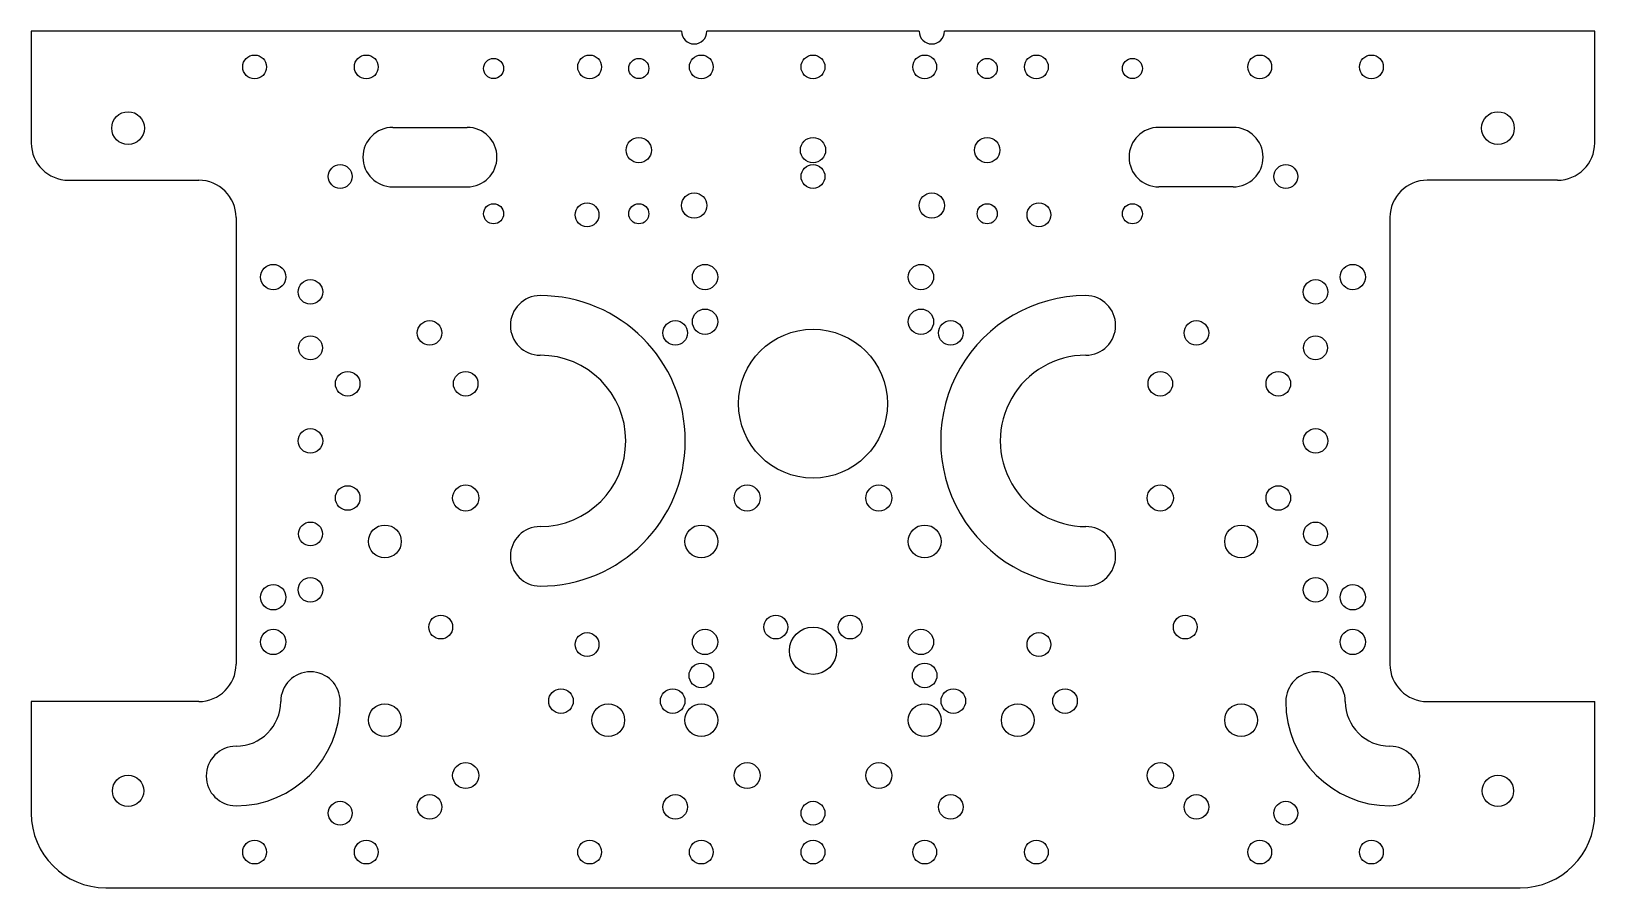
# Model space of a CAD drawing. Header units: millimetres. Extents: x -105 to 105, y -58 to 58.
import ezdxf

# ---------------------------------------------------------------- set-up
doc = ezdxf.new("R2010")
doc.units = ezdxf.units.MM
doc.layers.add('Body', color=7, linetype='CONTINUOUS')

msp = doc.modelspace()

# ---------------------------------------------------------------- linework, layer by layer
at = {"layer": 'Body'}
for p, q in [((-105, 57.5), (-105, 42.5)), ((-105, 57.5), (-105, 57.5, 2.5)), ((-105, 57.5, 2.5), (-105, 42.5, 2.5)), ((-17.66, 57.5), (-105, 57.5)), ((-105, 57.5), (-105, 42.5)), ((-17.66, 57.5), (-105, 57.5)), ((-105, 57.5), (-105, 57.5, 2.5)), ((-17.66, 57.5, 2.5), (-105, 57.5, 2.5)), ((-17.66, 57.5, 2.5), (-105, 57.5, 2.5)), ((-105, 57.5, 2.5), (-105, 42.5, 2.5)), ((-17.66, 57.5), (-17.66, 57.5, 2.5)), ((-17.66, 57.5), (-17.66, 57.5, 2.5)), ((14.26, 57.5), (-14.26, 57.5)), ((14.26, 57.5, 2.5), (-14.26, 57.5, 2.5)), ((14.26, 57.5), (-14.26, 57.5)), ((-14.26, 57.5, 2.5), (-14.26, 57.5)), ((14.26, 57.5, 2.5), (-14.26, 57.5, 2.5)), ((-14.26, 57.5, 2.5), (-14.26, 57.5)), ((14.26, 57.5), (14.26, 57.5, 2.5)), ((14.26, 57.5), (14.26, 57.5, 2.5)), ((105, 57.5), (17.66, 57.5)), ((105, 57.5, 2.5), (17.66, 57.5, 2.5)), ((105, 57.5), (17.66, 57.5)), ((17.66, 57.5, 2.5), (17.66, 57.5)), ((105, 57.5, 2.5), (17.66, 57.5, 2.5)), ((17.66, 57.5, 2.5), (17.66, 57.5)), ((105, 42.5), (105, 57.5)), ((105, 42.5, 2.5), (105, 57.5, 2.5)), ((105, 42.5), (105, 57.5)), ((105, 57.5), (105, 57.5, 2.5)), ((105, 42.5, 2.5), (105, 57.5, 2.5)), ((105, 57.5), (105, 57.5, 2.5)), ((-73.4, 52.71, 2.5), (-73.4, 52.71)), ((-73.4, 52.71, 2.5), (-73.4, 52.71)), ((-58.4, 52.71, 2.5), (-58.4, 52.71)), ((-58.4, 52.71, 2.5), (-58.4, 52.71)), ((-41.55, 52.5, 2.5), (-41.55, 52.5)), ((-41.55, 52.5, 2.5), (-41.55, 52.5)), ((-28.4, 52.71, 2.5), (-28.4, 52.71)), ((-28.4, 52.71, 2.5), (-28.4, 52.71)), ((-22.05, 52.5, 2.5), (-22.05, 52.5)), ((-22.05, 52.5, 2.5), (-22.05, 52.5)), ((-13.4, 52.71, 2.5), (-13.4, 52.71)), ((-13.4, 52.71, 2.5), (-13.4, 52.71)), ((1.6, 52.71, 2.5), (1.6, 52.71)), ((1.6, 52.71, 2.5), (1.6, 52.71)), ((16.6, 52.71, 2.5), (16.6, 52.71)), ((16.6, 52.71, 2.5), (16.6, 52.71)), ((24.75, 52.5, 2.5), (24.75, 52.5)), ((24.75, 52.5, 2.5), (24.75, 52.5)), ((31.6, 52.71, 2.5), (31.6, 52.71)), ((31.6, 52.71, 2.5), (31.6, 52.71)), ((44.25, 52.5, 2.5), (44.25, 52.5)), ((44.25, 52.5, 2.5), (44.25, 52.5)), ((61.6, 52.71, 2.5), (61.6, 52.71)), ((61.6, 52.71, 2.5), (61.6, 52.71)), ((76.6, 52.71, 2.5), (76.6, 52.71)), ((76.6, 52.71, 2.5), (76.6, 52.71)), ((-89.8, 44.5, 2.5), (-89.8, 44.5)), ((-89.8, 44.5, 2.5), (-89.8, 44.5)), ((-56.45, 44.6), (-46.45, 44.6)), ((-56.45, 44.6, 2.5), (-46.45, 44.6, 2.5)), ((-56.45, 44.6, 2.5), (-56.45, 44.6)), ((-56.45, 44.6, 2.5), (-46.45, 44.6, 2.5)), ((-56.45, 44.6), (-46.45, 44.6)), ((-56.45, 44.6, 2.5), (-56.45, 44.6)), ((-46.45, 44.6, 2.5), (-46.45, 44.6)), ((-46.45, 44.6, 2.5), (-46.45, 44.6)), ((56.45, 44.6), (46.45, 44.6)), ((56.45, 44.6, 2.5), (46.45, 44.6, 2.5)), ((56.45, 44.6, 2.5), (46.45, 44.6, 2.5)), ((46.45, 44.6, 2.5), (46.45, 44.6)), ((56.45, 44.6), (46.45, 44.6)), ((46.45, 44.6, 2.5), (46.45, 44.6)), ((56.45, 44.6, 2.5), (56.45, 44.6)), ((56.45, 44.6, 2.5), (56.45, 44.6)), ((94.2, 44.5, 2.5), (94.2, 44.5)), ((94.2, 44.5, 2.5), (94.2, 44.5)), ((-105, 42.5, 2.5), (-105, 42.5)), ((-105, 42.5, 2.5), (-105, 42.5)), ((105, 42.5, 2.5), (105, 42.5)), ((105, 42.5, 2.5), (105, 42.5)), ((-21.7, 41.54, 2.5), (-21.7, 41.54)), ((-21.7, 41.54, 2.5), (-21.7, 41.54)), ((1.7, 41.54, 2.5), (1.7, 41.54)), ((1.7, 41.54, 2.5), (1.7, 41.54)), ((25.1, 41.54, 2.5), (25.1, 41.54)), ((25.1, 41.54, 2.5), (25.1, 41.54)), ((-61.9, 38, 2.5), (-61.9, 38)), ((-61.9, 38, 2.5), (-61.9, 38)), ((1.6, 38, 2.5), (1.6, 38)), ((1.6, 38, 2.5), (1.6, 38)), ((65.1, 38, 2.5), (65.1, 38)), ((65.1, 38, 2.5), (65.1, 38)), ((-100, 37.5), (-82.5, 37.5)), ((-100, 37.5, 2.5), (-100, 37.5)), ((-100, 37.5, 2.5), (-82.5, 37.5, 2.5)), ((-100, 37.5, 2.5), (-82.5, 37.5, 2.5)), ((-100, 37.5, 2.5), (-100, 37.5)), ((-100, 37.5), (-82.5, 37.5)), ((-82.5, 37.5, 2.5), (-82.5, 37.5)), ((-82.5, 37.5, 2.5), (-82.5, 37.5)), ((-56.45, 36.6), (-46.45, 36.6)), ((-56.45, 36.6, 2.5), (-46.45, 36.6, 2.5)), ((-56.45, 36.6, 2.5), (-56.45, 36.6)), ((-56.45, 36.6, 2.5), (-46.45, 36.6, 2.5)), ((-56.45, 36.6), (-46.45, 36.6)), ((-56.45, 36.6, 2.5), (-56.45, 36.6)), ((-46.45, 36.6, 2.5), (-46.45, 36.6)), ((-46.45, 36.6, 2.5), (-46.45, 36.6)), ((56.45, 36.6), (46.45, 36.6)), ((56.45, 36.6, 2.5), (46.45, 36.6, 2.5)), ((46.45, 36.6, 2.5), (46.45, 36.6)), ((56.45, 36.6, 2.5), (46.45, 36.6, 2.5)), ((46.45, 36.6, 2.5), (46.45, 36.6)), ((56.45, 36.6), (46.45, 36.6)), ((56.45, 36.6, 2.5), (56.45, 36.6)), ((56.45, 36.6, 2.5), (56.45, 36.6)), ((100, 37.5), (82.5, 37.5)), ((100, 37.5, 2.5), (82.5, 37.5, 2.5)), ((100, 37.5, 2.5), (82.5, 37.5, 2.5)), ((82.5, 37.5, 2.5), (82.5, 37.5)), ((100, 37.5), (82.5, 37.5)), ((82.5, 37.5, 2.5), (82.5, 37.5)), ((100, 37.5, 2.5), (100, 37.5)), ((100, 37.5, 2.5), (100, 37.5)), ((-14.26, 34.1, 2.5), (-14.26, 34.1)), ((-14.26, 34.1, 2.5), (-14.26, 34.1)), ((17.66, 34.1, 2.5), (17.66, 34.1)), ((17.66, 34.1, 2.5), (17.66, 34.1)), ((-77.5, 32.5), (-77.5, -27.5)), ((-77.5, 32.5, 2.5), (-77.5, -27.5, 2.5)), ((-77.5, 32.5, 2.5), (-77.5, 32.5)), ((-77.5, 32.5, 2.5), (-77.5, -27.5, 2.5)), ((-77.5, 32.5, 2.5), (-77.5, 32.5)), ((-77.5, 32.5), (-77.5, -27.5)), ((-41.55, 33, 2.5), (-41.55, 33)), ((-41.55, 33, 2.5), (-41.55, 33)), ((-28.75, 32.85, 2.5), (-28.75, 32.85)), ((-28.75, 32.85, 2.5), (-28.75, 32.85)), ((-22.05, 33, 2.5), (-22.05, 33)), ((-22.05, 33, 2.5), (-22.05, 33)), ((24.75, 33, 2.5), (24.75, 33)), ((24.75, 33, 2.5), (24.75, 33)), ((31.95, 32.85, 2.5), (31.95, 32.85)), ((31.95, 32.85, 2.5), (31.95, 32.85)), ((44.25, 33, 2.5), (44.25, 33)), ((44.25, 33, 2.5), (44.25, 33)), ((77.5, 32.5), (77.5, -27.5)), ((77.5, 32.5, 2.5), (77.5, -27.5, 2.5)), ((77.5, 32.5, 2.5), (77.5, 32.5)), ((77.5, 32.5, 2.5), (77.5, -27.5, 2.5)), ((77.5, 32.5, 2.5), (77.5, 32.5)), ((77.5, 32.5), (77.5, -27.5)), ((-70.8, 24.5, 2.5), (-70.8, 24.5)), ((-70.8, 24.5, 2.5), (-70.8, 24.5)), ((-12.8, 24.5, 2.5), (-12.8, 24.5)), ((-12.8, 24.5, 2.5), (-12.8, 24.5)), ((16.2, 24.5, 2.5), (16.2, 24.5)), ((16.2, 24.5, 2.5), (16.2, 24.5)), ((74.2, 24.5, 2.5), (74.2, 24.5)), ((74.2, 24.5, 2.5), (74.2, 24.5)), ((-65.85, 22.5, 2.5), (-65.85, 22.5)), ((-65.85, 22.5, 2.5), (-65.85, 22.5)), ((-36.65, 22, 2.5), (-36.65, 22)), ((-36.65, 22, 2.5), (-36.65, 22)), ((36.65, 22, 2.5), (36.65, 22)), ((36.65, 22, 2.5), (36.65, 22)), ((69.15, 22.5, 2.5), (69.15, 22.5)), ((69.15, 22.5, 2.5), (69.15, 22.5)), ((-49.85, 17, 2.5), (-49.85, 17)), ((-49.85, 17, 2.5), (-49.85, 17)), ((-16.85, 17, 2.5), (-16.85, 17)), ((-16.85, 17, 2.5), (-16.85, 17)), ((-12.8, 18.5, 2.5), (-12.8, 18.5)), ((-12.8, 18.5, 2.5), (-12.8, 18.5)), ((16.2, 18.5, 2.5), (16.2, 18.5)), ((16.2, 18.5, 2.5), (16.2, 18.5)), ((20.15, 17, 2.5), (20.15, 17)), ((20.15, 17, 2.5), (20.15, 17)), ((53.15, 17, 2.5), (53.15, 17)), ((53.15, 17, 2.5), (53.15, 17)), ((-65.9, 15, 2.5), (-65.9, 15)), ((-65.9, 15, 2.5), (-65.9, 15)), ((69.1, 15, 2.5), (69.1, 15)), ((69.1, 15, 2.5), (69.1, 15)), ((-36.65, 14, 2.5), (-36.65, 14)), ((-36.65, 14, 2.5), (-36.65, 14)), ((36.65, 14, 2.5), (36.65, 14)), ((36.65, 14, 2.5), (36.65, 14)), ((-60.85, 10.17, 2.5), (-60.85, 10.17)), ((-60.85, 10.17, 2.5), (-60.85, 10.17)), ((-45, 10.17, 2.5), (-45, 10.17)), ((-45, 10.17, 2.5), (-45, 10.17)), ((48.3, 10.17, 2.5), (48.3, 10.17)), ((48.3, 10.17, 2.5), (48.3, 10.17)), ((64.15, 10.17, 2.5), (64.15, 10.17)), ((64.15, 10.17, 2.5), (64.15, 10.17)), ((10, 7.5, 2.5), (10, 7.5)), ((10, 7.5, 2.5), (10, 7.5)), ((-65.85, 2.5, 2.5), (-65.85, 2.5)), ((-65.85, 2.5, 2.5), (-65.85, 2.5)), ((69.15, 2.5, 2.5), (69.15, 2.5)), ((69.15, 2.5, 2.5), (69.15, 2.5)), ((-60.85, -5.17, 2.5), (-60.85, -5.17)), ((-60.85, -5.17, 2.5), (-60.85, -5.17)), ((-44.9, -5.17, 2.5), (-44.9, -5.17)), ((-44.9, -5.17, 2.5), (-44.9, -5.17)), ((-7.1, -5.17, 2.5), (-7.1, -5.17)), ((-7.1, -5.17, 2.5), (-7.1, -5.17)), ((10.6, -5.17, 2.5), (10.6, -5.17)), ((10.6, -5.17, 2.5), (10.6, -5.17)), ((48.4, -5.17, 2.5), (48.4, -5.17)), ((48.4, -5.17, 2.5), (48.4, -5.17)), ((64.15, -5.17, 2.5), (64.15, -5.17)), ((64.15, -5.17, 2.5), (64.15, -5.17)), ((-65.9, -10, 2.5), (-65.9, -10)), ((-65.9, -10, 2.5), (-65.9, -10)), ((-36.65, -9, 2.5), (-36.65, -9)), ((-36.65, -9, 2.5), (-36.65, -9)), ((36.65, -9, 2.5), (36.65, -9)), ((36.65, -9, 2.5), (36.65, -9)), ((69.1, -10, 2.5), (69.1, -10)), ((69.1, -10, 2.5), (69.1, -10)), ((-55.3, -11, 2.5), (-55.3, -11)), ((-55.3, -11, 2.5), (-55.3, -11)), ((-12.8, -11, 2.5), (-12.8, -11)), ((-12.8, -11, 2.5), (-12.8, -11)), ((17.2, -11, 2.5), (17.2, -11)), ((17.2, -11, 2.5), (17.2, -11)), ((59.7, -11, 2.5), (59.7, -11)), ((59.7, -11, 2.5), (59.7, -11)), ((-70.8, -18.5, 2.5), (-70.8, -18.5)), ((-70.8, -18.5, 2.5), (-70.8, -18.5)), ((-65.85, -17.5, 2.5), (-65.85, -17.5)), ((-65.85, -17.5, 2.5), (-65.85, -17.5)), ((-36.65, -17, 2.5), (-36.65, -17)), ((-36.65, -17, 2.5), (-36.65, -17)), ((36.65, -17, 2.5), (36.65, -17)), ((36.65, -17, 2.5), (36.65, -17)), ((69.15, -17.5, 2.5), (69.15, -17.5)), ((69.15, -17.5, 2.5), (69.15, -17.5)), ((74.2, -18.5, 2.5), (74.2, -18.5)), ((74.2, -18.5, 2.5), (74.2, -18.5)), ((-48.4, -22.5, 2.5), (-48.4, -22.5)), ((-48.4, -22.5, 2.5), (-48.4, -22.5)), ((-3.4, -22.5, 2.5), (-3.4, -22.5)), ((-3.4, -22.5, 2.5), (-3.4, -22.5)), ((6.6, -22.5, 2.5), (6.6, -22.5)), ((6.6, -22.5, 2.5), (6.6, -22.5)), ((51.6, -22.5, 2.5), (51.6, -22.5)), ((51.6, -22.5, 2.5), (51.6, -22.5)), ((-70.8, -24.5, 2.5), (-70.8, -24.5)), ((-70.8, -24.5, 2.5), (-70.8, -24.5)), ((-28.75, -24.85, 2.5), (-28.75, -24.85)), ((-28.75, -24.85, 2.5), (-28.75, -24.85)), ((-12.8, -24.5, 2.5), (-12.8, -24.5)), ((-12.8, -24.5, 2.5), (-12.8, -24.5)), ((16.2, -24.5, 2.5), (16.2, -24.5)), ((16.2, -24.5, 2.5), (16.2, -24.5)), ((31.95, -24.85, 2.5), (31.95, -24.85)), ((31.95, -24.85, 2.5), (31.95, -24.85)), ((74.2, -24.5, 2.5), (74.2, -24.5)), ((74.2, -24.5, 2.5), (74.2, -24.5)), ((3.17, -25.68, 2.5), (3.17, -25.68)), ((3.17, -25.68, 2.5), (3.17, -25.68)), ((-77.5, -27.5, 2.5), (-77.5, -27.5)), ((-77.5, -27.5, 2.5), (-77.5, -27.5)), ((-13.35, -29, 2.5), (-13.35, -29)), ((-13.35, -29, 2.5), (-13.35, -29)), ((16.65, -29, 2.5), (16.65, -29)), ((16.65, -29, 2.5), (16.65, -29)), ((77.5, -27.5, 2.5), (77.5, -27.5)), ((77.5, -27.5, 2.5), (77.5, -27.5)), ((-105, -32.5), (-105, -47.5)), ((-82.5, -32.5), (-105, -32.5)), ((-105, -32.5, 2.5), (-105, -47.5, 2.5)), ((-82.5, -32.5, 2.5), (-105, -32.5, 2.5)), ((-105, -32.5), (-105, -47.5)), ((-105, -32.5, 2.5), (-105, -47.5, 2.5)), ((-105, -32.5, 2.5), (-105, -32.5)), ((-82.5, -32.5, 2.5), (-105, -32.5, 2.5)), ((-105, -32.5, 2.5), (-105, -32.5)), ((-82.5, -32.5), (-105, -32.5)), ((-82.5, -32.5, 2.5), (-82.5, -32.5)), ((-82.5, -32.5, 2.5), (-82.5, -32.5)), ((-71.5, -32.5, 2.5), (-71.5, -32.5)), ((-71.5, -32.5, 2.5), (-71.5, -32.5)), ((-63.5, -32.5, 2.5), (-63.5, -32.5)), ((-63.5, -32.5, 2.5), (-63.5, -32.5)), ((-32.2, -32.44, 2.5), (-32.2, -32.44)), ((-32.2, -32.44, 2.5), (-32.2, -32.44)), ((-17.2, -32.44, 2.5), (-17.2, -32.44)), ((-17.2, -32.44, 2.5), (-17.2, -32.44)), ((20.5, -32.44, 2.5), (20.5, -32.44)), ((20.5, -32.44, 2.5), (20.5, -32.44)), ((35.5, -32.44, 2.5), (35.5, -32.44)), ((35.5, -32.44, 2.5), (35.5, -32.44)), ((63.5, -32.5, 2.5), (63.5, -32.5)), ((63.5, -32.5, 2.5), (63.5, -32.5)), ((71.5, -32.5, 2.5), (71.5, -32.5)), ((71.5, -32.5, 2.5), (71.5, -32.5)), ((82.5, -32.5), (105, -32.5)), ((82.5, -32.5, 2.5), (105, -32.5, 2.5)), ((82.5, -32.5, 2.5), (82.5, -32.5)), ((82.5, -32.5, 2.5), (105, -32.5, 2.5)), ((82.5, -32.5, 2.5), (82.5, -32.5)), ((82.5, -32.5), (105, -32.5)), ((105, -47.5), (105, -32.5)), ((105, -47.5, 2.5), (105, -32.5, 2.5)), ((105, -32.5, 2.5), (105, -32.5)), ((105, -47.5), (105, -32.5)), ((105, -32.5, 2.5), (105, -32.5)), ((105, -47.5, 2.5), (105, -32.5, 2.5)), ((-55.3, -35, 2.5), (-55.3, -35)), ((-55.3, -35, 2.5), (-55.3, -35)), ((-25.3, -35, 2.5), (-25.3, -35)), ((-25.3, -35, 2.5), (-25.3, -35)), ((-12.8, -35, 2.5), (-12.8, -35)), ((-12.8, -35, 2.5), (-12.8, -35)), ((17.2, -35, 2.5), (17.2, -35)), ((17.2, -35, 2.5), (17.2, -35)), ((29.7, -35, 2.5), (29.7, -35)), ((29.7, -35, 2.5), (29.7, -35)), ((59.7, -35, 2.5), (59.7, -35)), ((59.7, -35, 2.5), (59.7, -35)), ((-77.5, -38.5, 2.5), (-77.5, -38.5)), ((-77.5, -38.5, 2.5), (-77.5, -38.5)), ((77.5, -38.5, 2.5), (77.5, -38.5)), ((77.5, -38.5, 2.5), (77.5, -38.5)), ((-44.9, -42.44, 2.5), (-44.9, -42.44)), ((-44.9, -42.44, 2.5), (-44.9, -42.44)), ((-7.1, -42.44, 2.5), (-7.1, -42.44)), ((-7.1, -42.44, 2.5), (-7.1, -42.44)), ((10.6, -42.44, 2.5), (10.6, -42.44)), ((10.6, -42.44, 2.5), (10.6, -42.44)), ((48.4, -42.44, 2.5), (48.4, -42.44)), ((48.4, -42.44, 2.5), (48.4, -42.44)), ((-89.9, -44.5, 2.5), (-89.9, -44.5)), ((-89.9, -44.5, 2.5), (-89.9, -44.5)), ((94.1, -44.5, 2.5), (94.1, -44.5)), ((94.1, -44.5, 2.5), (94.1, -44.5)), ((-105, -47.5), (-105, -47.5, 2.5)), ((-105, -47.5), (-105, -47.5, 2.5)), ((-77.5, -46.5, 2.5), (-77.5, -46.5)), ((-77.5, -46.5, 2.5), (-77.5, -46.5)), ((-61.9, -47.5, 2.5), (-61.9, -47.5)), ((-61.9, -47.5, 2.5), (-61.9, -47.5)), ((-49.85, -46.65, 2.5), (-49.85, -46.65)), ((-49.85, -46.65, 2.5), (-49.85, -46.65)), ((-16.85, -46.65, 2.5), (-16.85, -46.65)), ((-16.85, -46.65, 2.5), (-16.85, -46.65)), ((1.6, -47.5, 2.5), (1.6, -47.5)), ((1.6, -47.5, 2.5), (1.6, -47.5)), ((20.15, -46.65, 2.5), (20.15, -46.65)), ((20.15, -46.65, 2.5), (20.15, -46.65)), ((53.15, -46.65, 2.5), (53.15, -46.65)), ((53.15, -46.65, 2.5), (53.15, -46.65)), ((65.1, -47.5, 2.5), (65.1, -47.5)), ((65.1, -47.5, 2.5), (65.1, -47.5)), ((77.5, -46.5, 2.5), (77.5, -46.5)), ((77.5, -46.5, 2.5), (77.5, -46.5)), ((105, -47.5), (105, -47.5, 2.5)), ((105, -47.5), (105, -47.5, 2.5)), ((-73.4, -52.71, 2.5), (-73.4, -52.71)), ((-73.4, -52.71, 2.5), (-73.4, -52.71)), ((-58.4, -52.71, 2.5), (-58.4, -52.71)), ((-58.4, -52.71, 2.5), (-58.4, -52.71)), ((-28.4, -52.71, 2.5), (-28.4, -52.71)), ((-28.4, -52.71, 2.5), (-28.4, -52.71)), ((-13.4, -52.71, 2.5), (-13.4, -52.71)), ((-13.4, -52.71, 2.5), (-13.4, -52.71)), ((1.6, -52.71, 2.5), (1.6, -52.71)), ((1.6, -52.71, 2.5), (1.6, -52.71)), ((16.6, -52.71, 2.5), (16.6, -52.71)), ((16.6, -52.71, 2.5), (16.6, -52.71)), ((31.6, -52.71, 2.5), (31.6, -52.71)), ((31.6, -52.71, 2.5), (31.6, -52.71)), ((61.6, -52.71, 2.5), (61.6, -52.71)), ((61.6, -52.71, 2.5), (61.6, -52.71)), ((76.6, -52.71, 2.5), (76.6, -52.71)), ((76.6, -52.71, 2.5), (76.6, -52.71)), ((-95, -57.5), (95, -57.5)), ((-95, -57.5, 2.5), (95, -57.5, 2.5)), ((-95, -57.5), (95, -57.5)), ((-95, -57.5), (-95, -57.5, 2.5)), ((-95, -57.5, 2.5), (95, -57.5, 2.5)), ((-95, -57.5), (-95, -57.5, 2.5)), ((95, -57.5), (95, -57.5, 2.5)), ((95, -57.5), (95, -57.5, 2.5))]:
    msp.add_line(p, q, dxfattribs=at)
for centre, radius in [((-75, 52.71), 1.6), ((-75, 52.71, 2.5), 1.6), ((-75, 52.71, 2.5), 1.6), ((-75, 52.71), 1.6), ((-60, 52.71), 1.6), ((-60, 52.71, 2.5), 1.6), ((-60, 52.71, 2.5), 1.6), ((-60, 52.71), 1.6), ((-42.9, 52.5), 1.35), ((-42.9, 52.5, 2.5), 1.35), ((-42.9, 52.5, 2.5), 1.35), ((-42.9, 52.5), 1.35), ((-30, 52.71), 1.6), ((-30, 52.71, 2.5), 1.6), ((-30, 52.71, 2.5), 1.6), ((-30, 52.71), 1.6), ((-23.4, 52.5), 1.35), ((-23.4, 52.5, 2.5), 1.35), ((-23.4, 52.5, 2.5), 1.35), ((-23.4, 52.5), 1.35), ((-15, 52.71), 1.6), ((-15, 52.71, 2.5), 1.6), ((-15, 52.71, 2.5), 1.6), ((-15, 52.71), 1.6), ((0, 52.71), 1.6), ((0, 52.71, 2.5), 1.6), ((0, 52.71, 2.5), 1.6), ((0, 52.71), 1.6), ((15, 52.71), 1.6), ((15, 52.71, 2.5), 1.6), ((15, 52.71, 2.5), 1.6), ((15, 52.71), 1.6), ((23.4, 52.5), 1.35), ((23.4, 52.5, 2.5), 1.35), ((23.4, 52.5, 2.5), 1.35), ((23.4, 52.5), 1.35), ((30, 52.71), 1.6), ((30, 52.71, 2.5), 1.6), ((30, 52.71, 2.5), 1.6), ((30, 52.71), 1.6), ((42.9, 52.5), 1.35), ((42.9, 52.5, 2.5), 1.35), ((42.9, 52.5, 2.5), 1.35), ((42.9, 52.5), 1.35), ((60, 52.71), 1.6), ((60, 52.71, 2.5), 1.6), ((60, 52.71, 2.5), 1.6), ((60, 52.71), 1.6), ((75, 52.71), 1.6), ((75, 52.71, 2.5), 1.6), ((75, 52.71, 2.5), 1.6), ((75, 52.71), 1.6), ((-92, 44.5), 2.2), ((-92, 44.5, 2.5), 2.2), ((-92, 44.5, 2.5), 2.2), ((-92, 44.5), 2.2), ((92, 44.5), 2.2), ((92, 44.5, 2.5), 2.2), ((92, 44.5, 2.5), 2.2), ((92, 44.5), 2.2), ((-23.4, 41.54), 1.7), ((-23.4, 41.54, 2.5), 1.7), ((-23.4, 41.54, 2.5), 1.7), ((-23.4, 41.54), 1.7), ((0, 41.54), 1.7), ((0, 41.54, 2.5), 1.7), ((0, 41.54, 2.5), 1.7), ((0, 41.54), 1.7), ((23.4, 41.54), 1.7), ((23.4, 41.54, 2.5), 1.7), ((23.4, 41.54, 2.5), 1.7), ((23.4, 41.54), 1.7), ((-63.5, 38), 1.6), ((-63.5, 38, 2.5), 1.6), ((-63.5, 38, 2.5), 1.6), ((-63.5, 38), 1.6), ((0, 38), 1.6), ((0, 38, 2.5), 1.6), ((0, 38, 2.5), 1.6), ((0, 38), 1.6), ((63.5, 38), 1.6), ((63.5, 38, 2.5), 1.6), ((63.5, 38, 2.5), 1.6), ((63.5, 38), 1.6), ((-15.96, 34.1), 1.7), ((-15.96, 34.1, 2.5), 1.7), ((-15.96, 34.1, 2.5), 1.7), ((-15.96, 34.1), 1.7), ((15.96, 34.1), 1.7), ((15.96, 34.1, 2.5), 1.7), ((15.96, 34.1, 2.5), 1.7), ((15.96, 34.1), 1.7), ((-42.9, 33), 1.35), ((-42.9, 33, 2.5), 1.35), ((-42.9, 33, 2.5), 1.35), ((-42.9, 33), 1.35), ((-30.35, 32.85), 1.6), ((-30.35, 32.85, 2.5), 1.6), ((-30.35, 32.85, 2.5), 1.6), ((-30.35, 32.85), 1.6), ((-23.4, 33), 1.35), ((-23.4, 33, 2.5), 1.35), ((-23.4, 33, 2.5), 1.35), ((-23.4, 33), 1.35), ((23.4, 33), 1.35), ((23.4, 33, 2.5), 1.35), ((23.4, 33, 2.5), 1.35), ((23.4, 33), 1.35), ((30.35, 32.85), 1.6), ((30.35, 32.85, 2.5), 1.6), ((30.35, 32.85, 2.5), 1.6), ((30.35, 32.85), 1.6), ((42.9, 33), 1.35), ((42.9, 33, 2.5), 1.35), ((42.9, 33, 2.5), 1.35), ((42.9, 33), 1.35), ((-72.5, 24.5), 1.7), ((-72.5, 24.5, 2.5), 1.7), ((-72.5, 24.5, 2.5), 1.7), ((-72.5, 24.5), 1.7), ((-14.5, 24.5), 1.7), ((-14.5, 24.5, 2.5), 1.7), ((-14.5, 24.5, 2.5), 1.7), ((-14.5, 24.5), 1.7), ((14.5, 24.5), 1.7), ((14.5, 24.5, 2.5), 1.7), ((14.5, 24.5, 2.5), 1.7), ((14.5, 24.5), 1.7), ((72.5, 24.5), 1.7), ((72.5, 24.5, 2.5), 1.7), ((72.5, 24.5, 2.5), 1.7), ((72.5, 24.5), 1.7), ((-67.5, 22.5), 1.65), ((-67.5, 22.5, 2.5), 1.65), ((-67.5, 22.5, 2.5), 1.65), ((-67.5, 22.5), 1.65), ((67.5, 22.5), 1.65), ((67.5, 22.5, 2.5), 1.65), ((67.5, 22.5, 2.5), 1.65), ((67.5, 22.5), 1.65), ((-14.5, 18.5), 1.7), ((-14.5, 18.5, 2.5), 1.7), ((-14.5, 18.5, 2.5), 1.7), ((-14.5, 18.5), 1.7), ((14.5, 18.5), 1.7), ((14.5, 18.5, 2.5), 1.7), ((14.5, 18.5, 2.5), 1.7), ((14.5, 18.5), 1.7), ((-51.5, 17), 1.65), ((-51.5, 17, 2.5), 1.65), ((-51.5, 17, 2.5), 1.65), ((-51.5, 17), 1.65), ((-18.5, 17), 1.65), ((-18.5, 17, 2.5), 1.65), ((-18.5, 17, 2.5), 1.65), ((-18.5, 17), 1.65), ((0, 7.5), 10), ((0, 7.5, 2.5), 10), ((0, 7.5), 10), ((0, 7.5, 2.5), 10), ((18.5, 17), 1.65), ((18.5, 17, 2.5), 1.65), ((18.5, 17, 2.5), 1.65), ((18.5, 17), 1.65), ((51.5, 17), 1.65), ((51.5, 17, 2.5), 1.65), ((51.5, 17, 2.5), 1.65), ((51.5, 17), 1.65), ((-67.5, 15), 1.6), ((-67.5, 15, 2.5), 1.6), ((-67.5, 15, 2.5), 1.6), ((-67.5, 15), 1.6), ((67.5, 15), 1.6), ((67.5, 15, 2.5), 1.6), ((67.5, 15, 2.5), 1.6), ((67.5, 15), 1.6), ((-62.5, 10.17), 1.65), ((-62.5, 10.17, 2.5), 1.65), ((-62.5, 10.17, 2.5), 1.65), ((-62.5, 10.17), 1.65), ((-46.65, 10.17), 1.65), ((-46.65, 10.17, 2.5), 1.65), ((-46.65, 10.17, 2.5), 1.65), ((-46.65, 10.17), 1.65), ((46.65, 10.17), 1.65), ((46.65, 10.17, 2.5), 1.65), ((46.65, 10.17, 2.5), 1.65), ((46.65, 10.17), 1.65), ((62.5, 10.17), 1.65), ((62.5, 10.17, 2.5), 1.65), ((62.5, 10.17, 2.5), 1.65), ((62.5, 10.17), 1.65), ((-67.5, 2.5), 1.65), ((-67.5, 2.5, 2.5), 1.65), ((-67.5, 2.5, 2.5), 1.65), ((-67.5, 2.5), 1.65), ((67.5, 2.5), 1.65), ((67.5, 2.5, 2.5), 1.65), ((67.5, 2.5, 2.5), 1.65), ((67.5, 2.5), 1.65), ((-62.5, -5.17), 1.65), ((-62.5, -5.17, 2.5), 1.65), ((-62.5, -5.17, 2.5), 1.65), ((-62.5, -5.17), 1.65), ((-46.65, -5.17), 1.75), ((-46.65, -5.17, 2.5), 1.75), ((-46.65, -5.17, 2.5), 1.75), ((-46.65, -5.17), 1.75), ((-8.85, -5.17), 1.75), ((-8.85, -5.17, 2.5), 1.75), ((-8.85, -5.17, 2.5), 1.75), ((-8.85, -5.17), 1.75), ((8.85, -5.17), 1.75), ((8.85, -5.17, 2.5), 1.75), ((8.85, -5.17, 2.5), 1.75), ((8.85, -5.17), 1.75), ((46.65, -5.17), 1.75), ((46.65, -5.17, 2.5), 1.75), ((46.65, -5.17, 2.5), 1.75), ((46.65, -5.17), 1.75), ((62.5, -5.17), 1.65), ((62.5, -5.17, 2.5), 1.65), ((62.5, -5.17, 2.5), 1.65), ((62.5, -5.17), 1.65), ((-67.5, -10), 1.6), ((-67.5, -10, 2.5), 1.6), ((-67.5, -10, 2.5), 1.6), ((-67.5, -10), 1.6), ((67.5, -10), 1.6), ((67.5, -10, 2.5), 1.6), ((67.5, -10, 2.5), 1.6), ((67.5, -10), 1.6), ((-57.5, -11), 2.2), ((-57.5, -11, 2.5), 2.2), ((-57.5, -11, 2.5), 2.2), ((-57.5, -11), 2.2), ((-15, -11), 2.2), ((-15, -11, 2.5), 2.2), ((-15, -11, 2.5), 2.2), ((-15, -11), 2.2), ((15, -11), 2.2), ((15, -11, 2.5), 2.2), ((15, -11, 2.5), 2.2), ((15, -11), 2.2), ((57.5, -11), 2.2), ((57.5, -11, 2.5), 2.2), ((57.5, -11, 2.5), 2.2), ((57.5, -11), 2.2), ((-72.5, -18.5), 1.7), ((-72.5, -18.5, 2.5), 1.7), ((-72.5, -18.5, 2.5), 1.7), ((-72.5, -18.5), 1.7), ((-67.5, -17.5), 1.65), ((-67.5, -17.5, 2.5), 1.65), ((-67.5, -17.5, 2.5), 1.65), ((-67.5, -17.5), 1.65), ((67.5, -17.5), 1.65), ((67.5, -17.5, 2.5), 1.65), ((67.5, -17.5, 2.5), 1.65), ((67.5, -17.5), 1.65), ((72.5, -18.5), 1.7), ((72.5, -18.5, 2.5), 1.7), ((72.5, -18.5, 2.5), 1.7), ((72.5, -18.5), 1.7), ((-50, -22.5), 1.6), ((-50, -22.5, 2.5), 1.6), ((-50, -22.5, 2.5), 1.6), ((-50, -22.5), 1.6), ((-5, -22.5), 1.6), ((-5, -22.5, 2.5), 1.6), ((-5, -22.5, 2.5), 1.6), ((-5, -22.5), 1.6), ((5, -22.5), 1.6), ((5, -22.5, 2.5), 1.6), ((5, -22.5, 2.5), 1.6), ((5, -22.5), 1.6), ((50, -22.5), 1.6), ((50, -22.5, 2.5), 1.6), ((50, -22.5, 2.5), 1.6), ((50, -22.5), 1.6), ((-72.5, -24.5), 1.7), ((-72.5, -24.5, 2.5), 1.7), ((-72.5, -24.5, 2.5), 1.7), ((-72.5, -24.5), 1.7), ((-14.5, -24.5), 1.7), ((-14.5, -24.5, 2.5), 1.7), ((-14.5, -24.5, 2.5), 1.7), ((-14.5, -24.5), 1.7), ((0, -25.68), 3.17), ((0, -25.68, 2.5), 3.17), ((0, -25.68, 2.5), 3.17), ((0, -25.68), 3.17), ((14.5, -24.5), 1.7), ((14.5, -24.5, 2.5), 1.7), ((14.5, -24.5, 2.5), 1.7), ((14.5, -24.5), 1.7), ((72.5, -24.5), 1.7), ((72.5, -24.5, 2.5), 1.7), ((72.5, -24.5, 2.5), 1.7), ((72.5, -24.5), 1.7), ((-30.35, -24.85), 1.6), ((-30.35, -24.85, 2.5), 1.6), ((-30.35, -24.85, 2.5), 1.6), ((-30.35, -24.85), 1.6), ((30.35, -24.85), 1.6), ((30.35, -24.85, 2.5), 1.6), ((30.35, -24.85, 2.5), 1.6), ((30.35, -24.85), 1.6), ((-15, -29), 1.65), ((-15, -29, 2.5), 1.65), ((-15, -29, 2.5), 1.65), ((-15, -29), 1.65), ((15, -29), 1.65), ((15, -29, 2.5), 1.65), ((15, -29, 2.5), 1.65), ((15, -29), 1.65), ((-33.85, -32.44), 1.65), ((-33.85, -32.44, 2.5), 1.65), ((-33.85, -32.44, 2.5), 1.65), ((-33.85, -32.44), 1.65), ((-18.85, -32.44), 1.65), ((-18.85, -32.44, 2.5), 1.65), ((-18.85, -32.44, 2.5), 1.65), ((-18.85, -32.44), 1.65), ((18.85, -32.44), 1.65), ((18.85, -32.44, 2.5), 1.65), ((18.85, -32.44, 2.5), 1.65), ((18.85, -32.44), 1.65), ((33.85, -32.44), 1.65), ((33.85, -32.44, 2.5), 1.65), ((33.85, -32.44, 2.5), 1.65), ((33.85, -32.44), 1.65), ((-57.5, -35), 2.2), ((-57.5, -35, 2.5), 2.2), ((-57.5, -35, 2.5), 2.2), ((-57.5, -35), 2.2), ((-27.5, -35), 2.2), ((-27.5, -35, 2.5), 2.2), ((-27.5, -35, 2.5), 2.2), ((-27.5, -35), 2.2), ((-15, -35), 2.2), ((-15, -35, 2.5), 2.2), ((-15, -35, 2.5), 2.2), ((-15, -35), 2.2), ((15, -35), 2.2), ((15, -35, 2.5), 2.2), ((15, -35, 2.5), 2.2), ((15, -35), 2.2), ((27.5, -35), 2.2), ((27.5, -35, 2.5), 2.2), ((27.5, -35, 2.5), 2.2), ((27.5, -35), 2.2), ((57.5, -35), 2.2), ((57.5, -35, 2.5), 2.2), ((57.5, -35, 2.5), 2.2), ((57.5, -35), 2.2), ((-46.65, -42.44), 1.75), ((-46.65, -42.44, 2.5), 1.75), ((-46.65, -42.44, 2.5), 1.75), ((-46.65, -42.44), 1.75), ((-8.85, -42.44), 1.75), ((-8.85, -42.44, 2.5), 1.75), ((-8.85, -42.44, 2.5), 1.75), ((-8.85, -42.44), 1.75), ((8.85, -42.44), 1.75), ((8.85, -42.44, 2.5), 1.75), ((8.85, -42.44, 2.5), 1.75), ((8.85, -42.44), 1.75), ((46.65, -42.44), 1.75), ((46.65, -42.44, 2.5), 1.75), ((46.65, -42.44, 2.5), 1.75), ((46.65, -42.44), 1.75), ((-92, -44.5), 2.1), ((-92, -44.5, 2.5), 2.1), ((-92, -44.5, 2.5), 2.1), ((-92, -44.5), 2.1), ((92, -44.5), 2.1), ((92, -44.5, 2.5), 2.1), ((92, -44.5, 2.5), 2.1), ((92, -44.5), 2.1), ((-63.5, -47.5), 1.6), ((-63.5, -47.5, 2.5), 1.6), ((-63.5, -47.5, 2.5), 1.6), ((-63.5, -47.5), 1.6), ((-51.5, -46.65), 1.65), ((-51.5, -46.65, 2.5), 1.65), ((-51.5, -46.65, 2.5), 1.65), ((-51.5, -46.65), 1.65), ((-18.5, -46.65), 1.65), ((-18.5, -46.65, 2.5), 1.65), ((-18.5, -46.65, 2.5), 1.65), ((-18.5, -46.65), 1.65), ((0, -47.5), 1.6), ((0, -47.5, 2.5), 1.6), ((0, -47.5, 2.5), 1.6), ((0, -47.5), 1.6), ((18.5, -46.65), 1.65), ((18.5, -46.65, 2.5), 1.65), ((18.5, -46.65, 2.5), 1.65), ((18.5, -46.65), 1.65), ((51.5, -46.65), 1.65), ((51.5, -46.65, 2.5), 1.65), ((51.5, -46.65, 2.5), 1.65), ((51.5, -46.65), 1.65), ((63.5, -47.5), 1.6), ((63.5, -47.5, 2.5), 1.6), ((63.5, -47.5, 2.5), 1.6), ((63.5, -47.5), 1.6), ((-75, -52.71), 1.6), ((-75, -52.71, 2.5), 1.6), ((-75, -52.71, 2.5), 1.6), ((-75, -52.71), 1.6), ((-60, -52.71), 1.6), ((-60, -52.71, 2.5), 1.6), ((-60, -52.71, 2.5), 1.6), ((-60, -52.71), 1.6), ((-30, -52.71), 1.6), ((-30, -52.71, 2.5), 1.6), ((-30, -52.71, 2.5), 1.6), ((-30, -52.71), 1.6), ((-15, -52.71), 1.6), ((-15, -52.71, 2.5), 1.6), ((-15, -52.71, 2.5), 1.6), ((-15, -52.71), 1.6), ((0, -52.71), 1.6), ((0, -52.71, 2.5), 1.6), ((0, -52.71, 2.5), 1.6), ((0, -52.71), 1.6), ((15, -52.71), 1.6), ((15, -52.71, 2.5), 1.6), ((15, -52.71, 2.5), 1.6), ((15, -52.71), 1.6), ((30, -52.71), 1.6), ((30, -52.71, 2.5), 1.6), ((30, -52.71, 2.5), 1.6), ((30, -52.71), 1.6), ((60, -52.71), 1.6), ((60, -52.71, 2.5), 1.6), ((60, -52.71, 2.5), 1.6), ((60, -52.71), 1.6), ((75, -52.71), 1.6), ((75, -52.71, 2.5), 1.6), ((75, -52.71, 2.5), 1.6), ((75, -52.71), 1.6)]:
    msp.add_circle(centre, radius, dxfattribs=at)
for centre, radius, start, end in [((-15.96, 57.5), 1.7, 180, 0), ((-15.96, 57.5, 2.5), 1.7, 180, 0), ((-15.96, 57.5), 1.7, 180, 0), ((-15.96, 57.5, 2.5), 1.7, 180, 0), ((15.96, 57.5), 1.7, 180, 0), ((15.96, 57.5, 2.5), 1.7, 180, 0), ((15.96, 57.5), 1.7, 180, 0), ((15.96, 57.5, 2.5), 1.7, 180, 0), ((-56.45, 40.6), 4, 90, -90), ((-56.45, 40.6, 2.5), 4, 90, -90), ((-56.45, 40.6, 2.5), 4, 90, -90), ((-56.45, 40.6), 4, 90, -90), ((-46.45, 40.6), 4, -90, 90), ((-46.45, 40.6, 2.5), 4, -90, 90), ((-46.45, 40.6, 2.5), 4, -90, 90), ((-46.45, 40.6), 4, -90, 90), ((46.45, 40.6), 4, 90, -90), ((46.45, 40.6, 2.5), 4, 90, -90), ((46.45, 40.6, 2.5), 4, 90, -90), ((46.45, 40.6), 4, 90, -90), ((56.45, 40.6), 4, -90, 90), ((56.45, 40.6, 2.5), 4, -90, 90), ((56.45, 40.6, 2.5), 4, -90, 90), ((56.45, 40.6), 4, -90, 90), ((-100, 42.5), 5, 180, -90), ((-100, 42.5, 2.5), 5, 180, -90), ((-100, 42.5), 5, 180, -90), ((-100, 42.5, 2.5), 5, 180, -90), ((100, 42.5), 5, -90, 0), ((100, 42.5, 2.5), 5, -90, 0), ((100, 42.5, 2.5), 5, -90, 0), ((100, 42.5), 5, -90, 0), ((-82.5, 32.5), 5, 0, 90), ((-82.5, 32.5, 2.5), 5, 0, 90), ((-82.5, 32.5, 2.5), 5, 0, 90), ((-82.5, 32.5), 5, 0, 90), ((82.5, 32.5), 5, 90, 180), ((82.5, 32.5, 2.5), 5, 90, 180), ((82.5, 32.5, 2.5), 5, 90, 180), ((82.5, 32.5), 5, 90, 180), ((-36.65, 18), 4, 90, -90), ((-36.65, 18, 2.5), 4, 90, -90), ((-36.65, 18, 2.5), 4, 90, -90), ((-36.65, 18), 4, 90, -90), ((-36.65, 2.5), 19.5, -90, 90), ((-36.65, 2.5, 2.5), 19.5, -90, 90), ((-36.65, 2.5, 2.5), 19.5, -90, 90), ((-36.65, 2.5), 19.5, -90, 90), ((36.65, 2.5), 19.5, 89.9999, -89.9999), ((36.65, 2.5, 2.5), 19.5, 89.9999, -89.9999), ((36.65, 2.5, 2.5), 19.5, 89.9999, -89.9999), ((36.65, 2.5), 19.5, 89.9999, -89.9999), ((36.65, 18), 4, -90.0001, 89.9999), ((36.65, 18, 2.5), 4, -90.0001, 89.9999), ((36.65, 18, 2.5), 4, -90.0001, 89.9999), ((36.65, 18), 4, -90.0001, 89.9999), ((-36.65, 2.5), 11.5, -90, 90), ((-36.65, 2.5, 2.5), 11.5, -90, 90), ((-36.65, 2.5, 2.5), 11.5, -90, 90), ((-36.65, 2.5), 11.5, -90, 90), ((36.65, 2.5), 11.5, 89.9999, -89.9999), ((36.65, 2.5, 2.5), 11.5, 89.9999, -89.9999), ((36.65, 2.5, 2.5), 11.5, 89.9999, -89.9999), ((36.65, 2.5), 11.5, 89.9999, -89.9999), ((-36.65, -13), 4, 90, -90), ((-36.65, -13, 2.5), 4, 90, -90), ((-36.65, -13, 2.5), 4, 90, -90), ((-36.65, -13), 4, 90, -90), ((36.65, -13), 4, -89.9999, 90.0001), ((36.65, -13, 2.5), 4, -89.9999, 90.0001), ((36.65, -13, 2.5), 4, -89.9999, 90.0001), ((36.65, -13), 4, -89.9999, 90.0001), ((-82.5, -27.5), 5, -90, 0), ((-82.5, -27.5, 2.5), 5, -90, 0), ((-82.5, -27.5, 2.5), 5, -90, 0), ((-82.5, -27.5), 5, -90, 0), ((-67.5, -32.5), 4, 0, 180), ((-67.5, -32.5, 2.5), 4, 0, 180), ((-67.5, -32.5, 2.5), 4, 0, 180), ((-67.5, -32.5), 4, 0, 180), ((67.5, -32.5), 4, 0, 180), ((67.5, -32.5, 2.5), 4, 0, 180), ((67.5, -32.5, 2.5), 4, 0, 180), ((67.5, -32.5), 4, 0, 180), ((82.5, -27.5), 5, -180, -90), ((82.5, -27.5, 2.5), 5, -180, -90), ((82.5, -27.5, 2.5), 5, -180, -90), ((82.5, -27.5), 5, -180, -90), ((-77.5, -32.5), 6, -90, 0), ((-77.5, -32.5), 14, -90, 0), ((-77.5, -32.5, 2.5), 6, -90, 0), ((-77.5, -32.5, 2.5), 14, -90, 0), ((-77.5, -32.5, 2.5), 6, -90, 0), ((-77.5, -32.5), 6, -90, 0), ((-77.5, -32.5, 2.5), 14, -90, 0), ((-77.5, -32.5), 14, -90, 0), ((77.5, -32.5), 14, 180, -90), ((77.5, -32.5, 2.5), 14, 180, -90), ((77.5, -32.5, 2.5), 14, 180, -90), ((77.5, -32.5), 14, 180, -90), ((77.5, -32.5), 6, 180, -90), ((77.5, -32.5, 2.5), 6, 180, -90), ((77.5, -32.5, 2.5), 6, 180, -90), ((77.5, -32.5), 6, 180, -90), ((-77.5, -42.5), 4, 90, -90), ((-77.5, -42.5, 2.5), 4, 90, -90), ((-77.5, -42.5, 2.5), 4, 90, -90), ((-77.5, -42.5), 4, 90, -90), ((77.5, -42.5), 4, -90, 90), ((77.5, -42.5, 2.5), 4, -90, 90), ((77.5, -42.5, 2.5), 4, -90, 90), ((77.5, -42.5), 4, -90, 90), ((-95, -47.5), 10, 180, -90), ((-95, -47.5, 2.5), 10, 180, -90), ((-95, -47.5), 10, 180, -90), ((-95, -47.5, 2.5), 10, 180, -90), ((95, -47.5), 10, -90, 0), ((95, -47.5, 2.5), 10, -90, 0), ((95, -47.5), 10, -90, 0), ((95, -47.5, 2.5), 10, -90, 0)]:
    msp.add_arc(centre, radius, start, end, dxfattribs=at)

doc.saveas('drawing.dxf')
